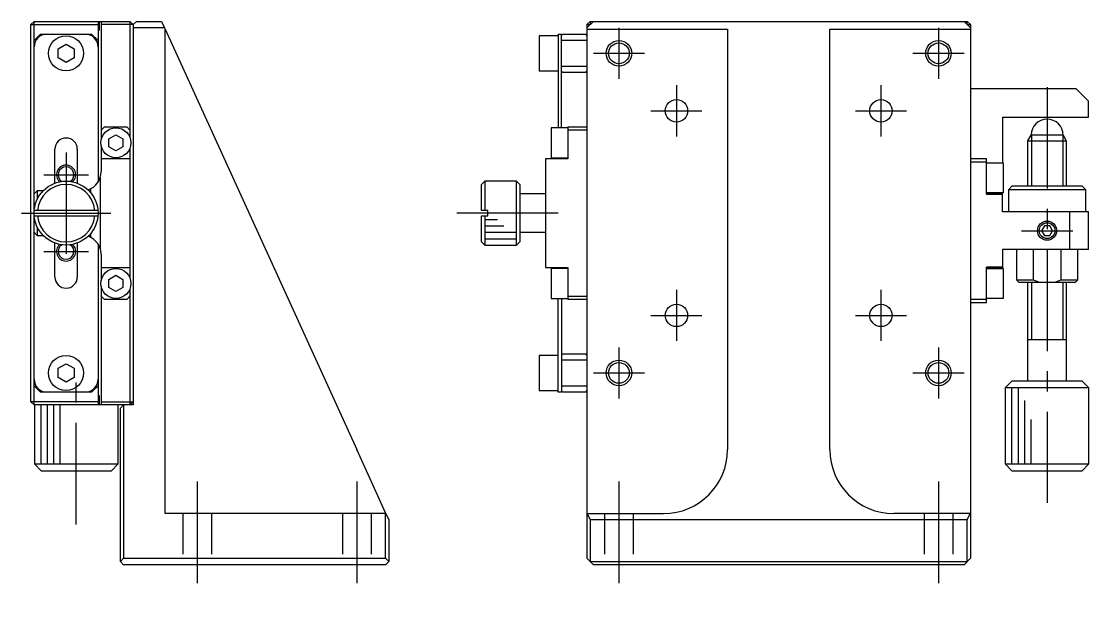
# Model space of a CAD drawing. Extents: x 0 to 346, y -8 to 238.
# Drawn here: x 178.5 to 345.5, y 76.4 to 166.4 of the extents above; entities that cross this region are included whole.
import ezdxf

# ---------------------------------------------------------------- set-up
doc = ezdxf.new("R2010")
doc.units = 0
doc.header["$LTSCALE"] = 0.5
doc.linetypes.add('CENTER', pattern=[50.8, 31.75, -6.35, 6.35, -6.35])
doc.linetypes.add('DASHED', pattern=[19.05, 12.7, -6.35])
for name, color, linetype in [('MSM_CENTER', 1, 'CENTER'), ('MSM_CONTINUOUS', 7, 'CONTINUOUS'), ('MSM_DASHED', 4, 'DASHED'), ('MSM_NARROW', 5, 'CONTINUOUS')]:
    doc.layers.add(name, color=color, linetype=linetype)

msp = doc.modelspace()

# ---------------------------------------------------------------- linework, layer by layer
at = {"layer": 'MSM_CENTER'}
for p, q in [((272, 165.405071), (272, 157.405071)), ((322, 165.405071), (322, 157.405071)), ((268, 161.405071), (276, 161.405071)), ((318, 161.405071), (326, 161.405071)), ((281, 156.405071), (281, 148.405071)), ((313, 156.405071), (313, 148.405071)), ((339, 156.105071), (339, 91.105071)), ((277, 152.405071), (285, 152.405071)), ((309, 152.405071), (317, 152.405071)), ((185.5, 145.905071), (185.5, 126.905071)), ((182, 142.405071), (189, 142.405071)), ((178.5, 136.405071), (192.5, 136.405071)), ((262.5, 136.405071), (245.5, 136.405071)), ((335, 133.655071), (343, 133.655071)), ((182, 130.405071), (189, 130.405071)), ((281, 124.405071), (281, 116.405071)), ((313, 124.405071), (313, 116.405071)), ((277, 120.405071), (285, 120.405071)), ((309, 120.405071), (317, 120.405071)), ((272, 115.405071), (272, 107.405071)), ((322, 115.405071), (322, 107.405071)), ((187.1, 87.705064), (187.1, 111.405071)), ((268, 111.405071), (276, 111.405071)), ((318, 111.405071), (326, 111.405071)), ((206, 94.405071), (206, 76.405071)), ((231, 94.405071), (231, 76.405071)), ((272, 94.405071), (272, 76.405071)), ((322, 94.405071), (322, 76.405071))]:
    msp.add_line(p, q, dxfattribs=at)
at = {"layer": 'MSM_CONTINUOUS'}
for p, q in [((180, 165.905071), (180.5, 166.405071)), ((180, 106.905071), (180, 165.905071)), ((180, 165.905071), (190.5, 165.905071)), ((180.5, 106.405071), (180.5, 166.405071)), ((180.5, 166.405071), (195.5, 166.405071)), ((190.5, 166.405071), (190.5, 141.246992)), ((190.75, 165.005071), (190.75, 166.405071)), ((191, 166.405071), (191, 147.887253)), ((196, 165.905071), (191, 165.905071)), ((195.5, 166.405071), (195.5, 148.231206)), ((195.5, 166.405071), (196, 165.905071)), ((196, 165.905071), (196.5, 166.405071)), ((196, 165.905071), (196, 106.405071)), ((200.909078, 165.405071), (196, 165.405071)), ((196.5, 166.405071), (200.453352, 166.405071)), ((200.453352, 166.405071), (200.909078, 165.405071)), ((201, 165.205561), (200.909078, 165.405071)), ((267.5, 166.405071), (267, 165.905071)), ((268, 166.405071), (267, 165.405071)), ((267, 165.905071), (267.5, 165.905071)), ((267, 165.905071), (267, 82.405071)), ((267.5, 166.405071), (267.5, 165.905071)), ((267.5, 166.405071), (326.5, 166.405071)), ((327, 165.405071), (326, 166.405071)), ((326.5, 165.905071), (326.5, 166.405071)), ((327, 165.905071), (326.5, 166.405071)), ((326.5, 165.905071), (327, 165.905071)), ((327, 165.905071), (327, 82.405071)), ((180.5, 163.405071), (181.5, 164.405071)), ((181.62822, 164.205071), (181.3, 164.205071)), ((181.5, 164.405071), (189.5, 164.405071)), ((189.7, 164.205071), (189.37178, 164.205071)), ((189.5, 164.405071), (190.5, 163.405071)), ((190.75, 165.005071), (190.5, 165.005071)), ((201, 89.405071), (201, 165.205561)), ((201, 165.205561), (230.987011, 99.405071)), ((259.5, 164.155071), (259.5, 158.655071)), ((262.5, 164.155071), (259.5, 164.155071)), ((262.5, 164.405071), (262.5, 149.755071)), ((262.5, 164.405071), (263, 164.405071)), ((263, 164.205071), (263.2, 164.405071)), ((263, 149.755071), (263, 164.405071)), ((263.2, 164.405071), (266.8, 164.405071)), ((267, 164.205071), (266.8, 164.405071)), ((267, 165.205561), (289, 165.205561)), ((289, 165.205561), (289, 99.405071)), ((305, 165.205561), (327, 165.205561)), ((305, 99.405071), (305, 165.205561)), ((184.25, 162.126758), (185.5, 162.848446)), ((184.25, 160.683383), (184.25, 162.126758)), ((185.5, 162.848446), (186.75, 162.126758)), ((186.75, 162.126758), (186.75, 160.683383)), ((267, 163.405071), (263, 163.405071)), ((185.5, 159.961695), (184.25, 160.683383)), ((186.75, 160.683383), (185.5, 159.961695)), ((259.5, 158.655071), (262.5, 158.655071)), ((263, 159.405071), (267, 159.405071)), ((263.2, 158.405071), (263, 158.605071)), ((266.8, 158.405071), (263.2, 158.405071)), ((266.8, 158.405071), (267, 158.605071)), ((327, 155.905071), (343.5, 155.905071)), ((343.5, 155.905071), (345.5, 153.905071)), ((345.5, 151.405071), (345.5, 153.905071)), ((332, 151.405071), (332, 144.255071)), ((332, 151.405071), (345.5, 151.405071)), ((191, 149.405071), (191.5, 149.905071)), ((191.5, 149.905071), (195, 149.905071)), ((192.2, 148.040156), (193.3, 148.675241)), ((193.3, 148.675241), (194.4, 148.040156)), ((195, 149.905071), (195.5, 149.405071)), ((261.4, 149.755071), (261.4, 145.055071)), ((264, 149.755071), (261.4, 149.755071)), ((264, 149.905071), (264, 144.905071)), ((264, 149.905071), (267, 149.905071)), ((267, 149.405071), (264, 149.405071)), ((192.2, 146.769985), (192.2, 148.040156)), ((194.4, 148.040156), (194.4, 146.769985)), ((336, 147.739045), (336.5, 148.605071)), ((336, 140.60509), (336, 147.739045)), ((336.000123, 147.739045), (342, 147.739045)), ((341.5, 148.605071), (336.500103, 148.605071)), ((341.5, 148.605071), (342, 147.739045)), ((342, 147.739045), (342, 140.60509)), ((183.75, 141.088819), (183.75, 146.405071)), ((187.25, 146.405071), (187.25, 141.088819)), ((191, 146.922888), (191, 142.905071)), ((193.3, 146.1349), (192.2, 146.769985)), ((194.4, 146.769985), (193.3, 146.1349)), ((195.5, 146.578935), (195.5, 126.231206)), ((195.5, 144.905071), (191, 144.905071)), ((260.5, 144.905071), (260.5, 127.905071)), ((264, 144.905071), (260.5, 144.905071)), ((261.4, 145.055071), (264, 145.055071)), ((262.499999, 145.055071), (262.499999, 144.905071)), ((262.5, 144.905071), (262.5, 145.055071)), ((263, 144.905071), (263, 145.055071)), ((329.5, 144.905071), (327, 144.905071)), ((327, 144.405071), (329.5, 144.405071)), ((329.5, 139.357543), (329.5, 144.905071)), ((329.5, 144.255071), (332.1, 144.255071)), ((332.1, 144.255071), (332.1, 139.555071)), ((190.85, 141.968321), (190.85, 130.84182)), ((251, 141.405071), (250.5, 140.905071)), ((250.5, 136.805071), (250.5, 140.905071)), ((251, 141.405071), (251, 136.805071)), ((256, 141.405071), (251, 141.405071)), ((256, 131.405071), (256, 141.405071)), ((256.5, 140.905071), (256, 141.405071)), ((256.5, 140.905071), (256.5, 131.905071)), ((333, 140.105071), (333.5, 140.605071)), ((344.5, 140.605071), (333.5, 140.605071)), ((344.5, 140.605071), (345, 140.105071)), ((180.5, 139.405071), (181, 139.905071)), ((181, 139.905071), (181, 138.58452)), ((181.929286, 139.905071), (181, 139.905071)), ((189.35, 139.59529), (189.35, 140.225985)), ((260.5, 139.405071), (256.5, 139.405071)), ((332.1, 139.555071), (329.5, 139.555071)), ((332, 139.386915), (329.5, 139.386915)), ((329.5, 139.357543), (332, 139.357543)), ((332, 136.605071), (332, 139.555071)), ((333, 140.105071), (345, 140.105071)), ((333, 136.605071), (333, 140.105071)), ((345, 140.105071), (345, 136.605071)), ((190.483974, 136.805071), (180.516026, 136.805071)), ((180.516026, 136.005071), (190.483974, 136.005071)), ((251.5, 136.805071), (250.5, 136.805071)), ((250.5, 131.905071), (250.5, 136.005071)), ((250.5, 136.005071), (251.5, 136.005071)), ((251, 136.005071), (251, 131.405071)), ((251.5, 136.005071), (251.5, 136.805071)), ((345.5, 136.605071), (332, 136.605071)), ((342.5, 136.605071), (342.5, 130.705071)), ((345.5, 130.705071), (345.5, 136.605071)), ((181, 134.225621), (181, 132.905071)), ((338.566987, 134.405071), (338.133975, 133.655071)), ((338.133975, 133.655071), (338.566987, 132.905071)), ((339.433013, 134.405071), (338.566987, 134.405071)), ((339.866025, 133.655071), (339.433013, 134.405071)), ((339.433013, 132.905071), (339.866025, 133.655071)), ((181, 132.905071), (180.5, 133.405071)), ((181, 132.905071), (181.929286, 132.905071)), ((189.35, 132.584156), (189.35, 133.214851)), ((256.5, 133.405071), (260.5, 133.405071)), ((338.566987, 132.905071), (339.433013, 132.905071)), ((183.75, 126.405071), (183.75, 131.721322)), ((187.25, 131.721322), (187.25, 126.405071)), ((190.5, 131.563246), (190.5, 106.405071)), ((250.5, 131.905071), (251, 131.405071)), ((251, 131.405071), (256, 131.405071)), ((256, 131.405071), (256.5, 131.905071)), ((345.5, 130.705071), (332, 130.705071)), ((332, 130.705071), (332, 127.755071)), ((334.25, 125.905071), (334.25, 130.705071)), ((336.87868, 125.905071), (336.87868, 130.705071)), ((341.12132, 130.705071), (341.12132, 125.905071)), ((343.75, 130.705071), (343.75, 125.905071)), ((191, 129.905071), (191, 125.887253)), ((191, 127.905071), (195.5, 127.905071)), ((260.5, 127.905071), (264, 127.905071)), ((261.4, 127.755071), (261.4, 123.055071)), ((264, 127.755071), (261.4, 127.755071)), ((262.499999, 127.905071), (262.499999, 127.755071)), ((262.5, 127.905071), (262.5, 127.755071)), ((263, 127.755071), (263, 127.905071)), ((264, 127.905071), (264, 122.905071)), ((329.5, 122.405071), (329.5, 127.952598)), ((332, 127.952598), (329.5, 127.952598)), ((329.5, 127.923226), (332, 127.923226)), ((329.5, 127.755071), (332.1, 127.755071)), ((332.1, 127.755071), (332.1, 123.055071)), ((192.2, 126.040156), (193.3, 126.675241)), ((192.2, 124.769985), (192.2, 126.040156)), ((193.3, 126.675241), (194.4, 126.040156)), ((194.4, 126.040156), (194.4, 124.769985)), ((336.87868, 125.905071), (334.25, 125.905071)), ((334.55, 125.605071), (334.25, 125.905071)), ((334.55, 125.605071), (343.45, 125.605071)), ((336, 110.105071), (336, 125.605051)), ((337.680909, 125.605071), (336.87868, 125.905071)), ((341.12132, 125.905071), (340.319091, 125.605071)), ((343.75, 125.905071), (341.12132, 125.905071)), ((342, 125.605051), (342, 110.105071)), ((343.75, 125.905071), (343.45, 125.605071)), ((191, 124.922888), (191, 106.405071)), ((193.3, 124.1349), (192.2, 124.769985)), ((194.4, 124.769985), (193.3, 124.1349)), ((195.5, 124.578935), (195.5, 106.405071)), ((191.5, 122.905071), (191, 123.405071)), ((195, 122.905071), (191.5, 122.905071)), ((195.5, 123.405071), (195, 122.905071)), ((261.4, 123.055071), (264, 123.055071)), ((262.5, 108.405071), (262.5, 123.055071)), ((263, 123.055071), (263, 108.405071)), ((264, 123.405071), (267, 123.405071)), ((267, 122.905071), (264, 122.905071)), ((329.5, 122.905071), (327, 122.905071)), ((327, 122.405071), (329.5, 122.405071)), ((332.1, 123.055071), (329.5, 123.055071)), ((342.000005, 116.605071), (335.999995, 116.605071)), ((259.5, 114.155071), (259.5, 108.655071)), ((262.5, 114.155071), (259.5, 114.155071)), ((263.2, 114.405071), (263, 114.205071)), ((263.2, 114.405071), (266.8, 114.405071)), ((267, 114.205071), (266.8, 114.405071)), ((184.25, 112.126758), (185.5, 112.848446)), ((184.25, 110.683383), (184.25, 112.126758)), ((185.5, 112.848446), (186.75, 112.126758)), ((186.75, 112.126758), (186.75, 110.683383)), ((267, 113.405071), (263, 113.405071)), ((185.5, 109.961695), (184.25, 110.683383)), ((186.75, 110.683383), (185.5, 109.961695)), ((181.3, 108.605071), (180.5, 109.405071)), ((181.3, 108.605071), (181.5, 108.405071)), ((181.3, 108.605071), (181.62822, 108.605071)), ((189.37178, 108.605071), (189.7, 108.605071)), ((189.7, 108.605071), (189.5, 108.405071)), ((189.7, 108.605071), (190.5, 109.405071)), ((259.5, 108.655071), (262.5, 108.655071)), ((263, 109.405071), (267, 109.405071)), ((263.2, 108.405071), (263, 108.605071)), ((266.8, 108.405071), (267, 108.605071)), ((332.5, 109.105071), (333.5, 110.105071)), ((332.5, 109.105071), (345.5, 109.105071)), ((332.5, 97.105071), (332.5, 109.105071)), ((344.5, 110.105071), (333.5, 110.105071)), ((344.5, 110.105071), (345.5, 109.105071)), ((345.5, 109.105071), (345.5, 97.105071)), ((180.5, 106.405071), (180, 106.905071)), ((190.5, 106.905071), (180, 106.905071)), ((189.5, 108.405071), (181.5, 108.405071)), ((190.75, 107.805071), (190.5, 107.805071)), ((190.75, 106.405071), (190.75, 107.805071)), ((191, 106.905071), (196, 106.905071)), ((195.5, 106.405071), (196, 106.905071)), ((263, 108.405071), (262.5, 108.405071)), ((266.8, 108.405071), (263.2, 108.405071)), ((196, 106.405071), (180.5, 106.405071)), ((180.6, 97.105071), (180.6, 106.405071)), ((193.6, 106.405071), (193.6, 97.105071)), ((194, 105.905071), (194.5, 106.405071)), ((194, 81.905071), (194, 105.905071)), ((194.5, 106.405071), (194.5, 82.405071)), ((235.544274, 89.405071), (230.987011, 99.405071)), ((193.6, 97.105071), (180.6, 97.105071)), ((181.6, 96.105071), (180.6, 97.105071)), ((193.6, 97.105071), (192.6, 96.105071)), ((345.5, 97.105071), (332.5, 97.105071)), ((333.5, 96.105071), (332.5, 97.105071)), ((345.5, 97.105071), (344.5, 96.105071)), ((181.6, 96.105071), (192.6, 96.105071)), ((333.5, 96.105071), (344.5, 96.105071)), ((235.544274, 89.405071), (201, 89.405071)), ((235.5, 82.405071), (235.5, 89.405071)), ((235.544274, 89.405071), (236, 88.405071)), ((267, 89.405071), (279, 89.405071)), ((267.044274, 89.405071), (267.5, 88.405071)), ((327, 89.405071), (315, 89.405071)), ((326.5, 88.405071), (326.955726, 89.405071)), ((236, 88.405071), (236, 81.905071)), ((267.5, 88.405071), (267.5, 81.905071)), ((326.5, 88.405071), (267.5, 88.405071)), ((326.5, 81.905071), (326.5, 88.405071)), ((194.5, 82.405071), (194, 81.905071)), ((194, 81.905071), (194.5, 81.405071)), ((194.5, 82.405071), (235.5, 82.405071)), ((236, 81.905071), (235.5, 82.405071)), ((235.5, 81.405071), (236, 81.905071)), ((268, 81.405071), (267, 82.405071)), ((267.5, 81.905071), (326.5, 81.905071)), ((327, 82.405071), (326, 81.405071)), ((235.5, 81.405071), (194.5, 81.405071)), ((326, 81.405071), (268, 81.405071))]:
    msp.add_line(p, q, dxfattribs=at)
for centre, radius in [((185.5, 161.405071), 2.75), ((272, 161.405071), 1.621), ((322, 161.405071), 1.621), ((281, 152.405071), 1.75), ((313, 152.405071), 1.75), ((193.3, 147.405071), 2.35), ((185.5, 136.405071), 5), ((339, 133.655071), 1.5), ((193.3, 125.405071), 2.35), ((281, 120.405071), 1.75), ((313, 120.405071), 1.75), ((185.5, 111.405071), 2.75), ((272, 111.405071), 1.621), ((322, 111.405071), 1.621)]:
    msp.add_circle(centre, radius, dxfattribs=at)
for centre, radius, start, end in [((182.5, 162.405071), 2, 90, 180), ((188.5, 162.405071), 2, 0, 90), ((339, 148.605071), 2.5, 0, 180), ((185.5, 146.405071), 1.75, 0, 180), ((185.5, 142.405071), 1.2295, 302.003161, 237.996839), ((188, 142.905071), 3, 287.903998, 359.9999824), ((185.5, 136.405071), 4.5, 5.099689, 174.900311), ((185.5, 136.405071), 4.5, 185.099689, 354.900311), ((188, 129.905071), 3, 63.256316, 72.096002), ((187.999816, 129.904912), 3.000224, 18.196647, 63.254542), ((185.5, 130.405071), 1.2295, 122.003161, 57.996839), ((188, 129.905071), 3, 0, 18.194872), ((185.5, 126.405071), 1.75, 180, 0), ((182.5, 110.405071), 2, 180, 270), ((188.5, 110.405071), 2, 270, 0), ((279, 99.405071), 10, 270, 0), ((315, 99.405071), 10, 180, 270)]:
    msp.add_arc(centre, radius, start, end, dxfattribs=at)
at = {"layer": 'MSM_DASHED'}
for p, q in [((203.75, 89.405071), (203.75, 81.405071)), ((208.25, 89.405071), (208.25, 81.405071)), ((228.75, 89.405071), (228.75, 81.405071)), ((233.25, 89.405071), (233.25, 81.405071)), ((269.75, 89.405071), (269.75, 81.405071)), ((274.25, 89.405071), (274.25, 81.405071)), ((319.75, 89.405071), (319.75, 81.405071)), ((324.25, 89.405071), (324.25, 81.405071))]:
    msp.add_line(p, q, dxfattribs=at)
at = {"layer": 'MSM_NARROW'}
for p, q in [((336.541552, 148.605071), (336.541552, 140.605071)), ((341.458551, 148.605071), (341.458551, 140.605071)), ((251, 135.405071), (253, 135.405071)), ((251, 134.405071), (254, 134.405071)), ((251, 133.405071), (256, 133.405071)), ((251, 132.405071), (256, 132.405071)), ((336.541552, 125.605071), (336.541552, 116.605071)), ((341.458551, 125.605071), (341.458551, 116.605071)), ((333.5, 97.105071), (333.5, 109.105071)), ((334.5, 97.105071), (334.5, 109.105071)), ((335.5, 97.105071), (335.5, 107.105071)), ((181.6, 97.105071), (181.6, 106.405071)), ((182.6, 97.105071), (182.6, 106.405071)), ((183.6, 97.105071), (183.6, 106.405071)), ((184.6, 97.105071), (184.6, 106.405071)), ((336.5, 97.105071), (336.5, 104.105071))]:
    msp.add_line(p, q, dxfattribs=at)
for centre, radius in [((272, 161.405071), 2), ((322, 161.405071), 2), ((339, 133.655071), 1.2295), ((272, 111.405071), 2), ((322, 111.405071), 2)]:
    msp.add_circle(centre, radius, dxfattribs=at)
for centre, start, end in [((185.5, 142.405071), 312.59881289, 227.40118711), ((185.5, 130.405071), 132.59881289, 47.40118711)]:
    msp.add_arc(centre, 1.5, start, end, dxfattribs=at)

doc.saveas('drawing.dxf')
